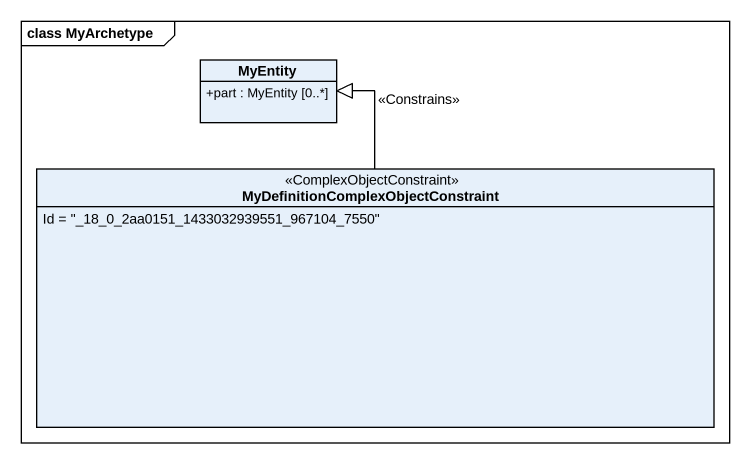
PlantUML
@startuml
mainframe class MyArchetype
hide circle
hide empty members
skinparam classAttributeIconSize 0
class MyEntity {
  +part : MyEntity [0..*]
}
class "MyDefinitionComplexObjectConstraint" as MyDefinitionComplexObjectCon <<ComplexObjectConstraint>> {
  Id = "_18_0_2aa0151_1433032939551_967104_7550"
}
MyDefinitionComplexObjectCon -up-|> MyEntity : <<Constrains>>
@enduml
